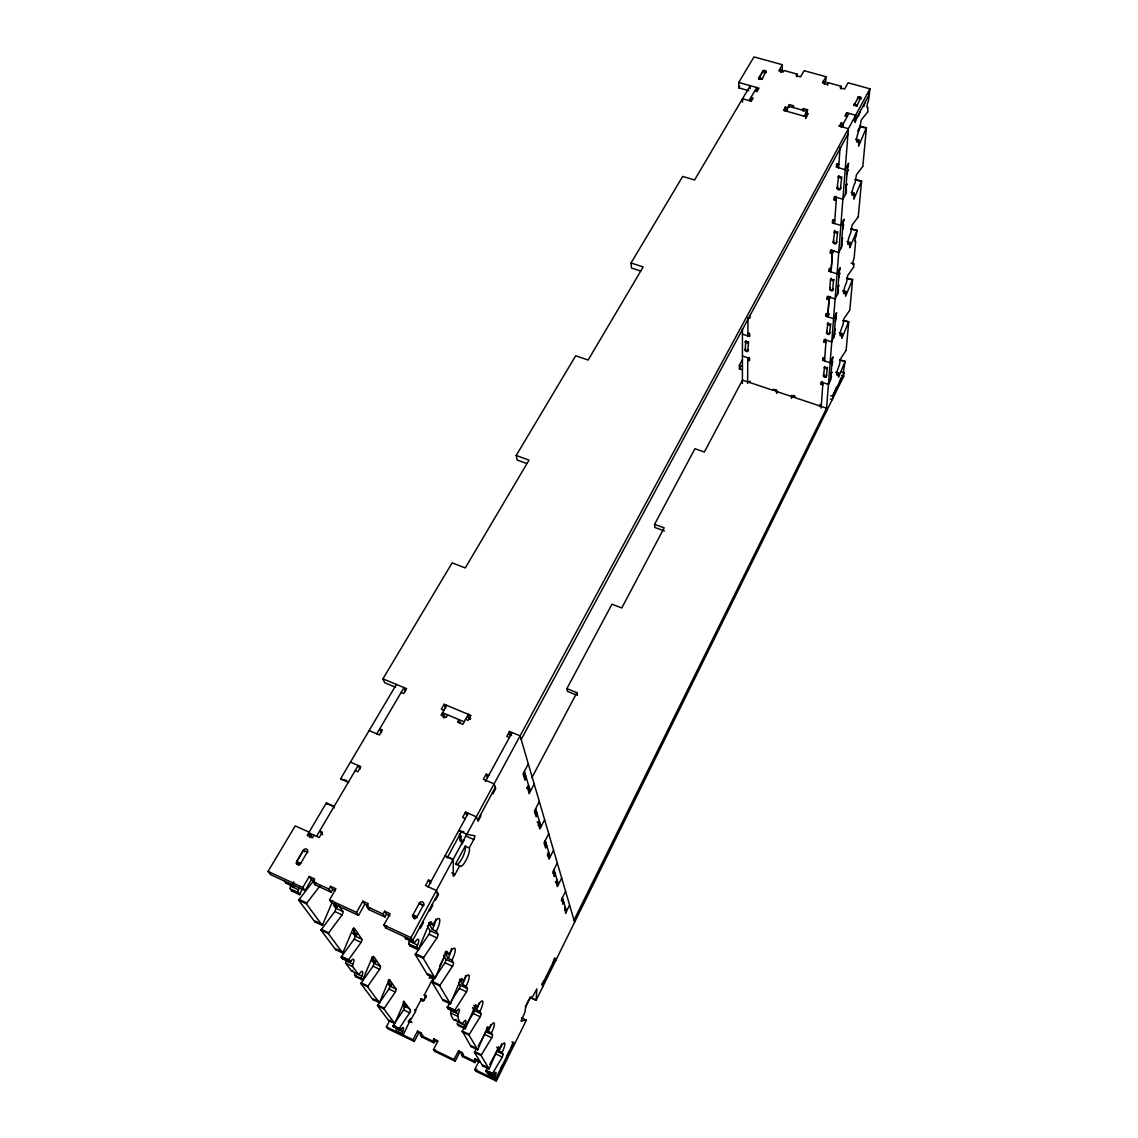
<?xml version="1.0" encoding="UTF-8"?>
<svg xmlns="http://www.w3.org/2000/svg" width="1138" height="1138" viewBox="0 0 1138 1138"><rect width="100%" height="100%" fill="white"/><g stroke="black" fill="none" stroke-linecap="round" stroke-linejoin="round"><path stroke-width="1.5" d="M742.417 383.492L742.445 328.925M742.545 102.15L742.545 98.722L751.322 101.211L753.157 98.067L750.98 97.441L750.952 101.453M745.874 340.689L745.12 350.106L747.794 350.988L748.534 349.651M747.623 383.52L747.766 357.759M748.576 341.571L747.794 350.988A1.451 0.839 28.1 0 1 746.471 351.457A1.451 0.839 28.1 0 1 745.134 350.106L745.859 348.769M750.226 88.551L750.241 85.691L694.564 180.003L682.686 176.433L631.035 263.006L631.49 268.042L640.58 270.958M749.857 315.582L749.842 318.142L747.993 317.545L747.879 335.938L749.416 333.078M756.713 91.808L756.756 87.526L749.089 100.585M758.861 79.262L762.616 71.139L765.86 72.035M762.119 79.489L765.86 70.926A2.034 1.423 -2 0 0 763.84 70.371L758.89 77.569A1.764 1.238 -2 0 0 759.828 79.176A1.764 1.238 -2 0 0 762.133 78.479L758.833 77.555M762.759 72.306L762.844 70.869M766.002 72.875L766.03 71.85M780.881 72.405L782.204 70.115L782.361 64.71L754.01 56.9L738.747 82.462L738.761 87.839L748.818 90.67M785.22 111.168L785.334 107.157L787.553 107.783L787.468 110.457M776.785 393.478L776.884 390.448L773.356 389.281L773.328 390.405L742.46 380.092L704.365 452.014L694.934 448.713L654.578 524.334L654.848 527.449L664.45 530.977M789.274 107.285L789.359 104.611L793.783 105.862L792.873 107.441M853.713 266.918L853.628 263.632A4.268 0.811 -71.9 0 1 852.86 262.978A4.268 0.811 -71.9 0 1 854.097 258.383L855.662 241.228A4.353 0.839 -72.1 0 1 854.88 240.488A4.353 0.839 -72.1 0 1 856.16 235.779L857.07 230.345L850.854 228.994L857.07 230.345M796.97 76.815L797.084 74.112L784.025 70.499L783.129 72.05L778.79 70.841L782.361 64.71M803.257 111.24L803.371 108.565L807.809 109.817L804.225 116.204M791.465 398.385L791.607 395.37L795.149 396.55L795.092 397.688L826.586 408.215L573.993 920.116M805.775 118.352L806.017 113.003L808.25 113.644L806.458 116.844L783.527 110.343L785.334 107.157M806.785 114.255L806.913 111.41L788.449 106.204M824.381 84.44L825.676 82.121L826.003 76.715L804.097 70.684L800.555 76.858L796.187 75.663L797.084 74.112M827.625 85.293L827.795 82.59L841.053 86.26L840.868 88.949M822.76 384.929L820.939 384.317L821.11 381.97L828.45 384.388L831.537 376.209L830.811 377.66M832.148 360.803L833.087 356.891L830.143 362.766L822.646 360.319L822.831 357.873L824.694 358.47M825.847 342.666L823.955 342.054L824.14 339.522L831.764 341.983L834.965 333.491L834.211 334.97M835.662 316.791L836.629 312.651L833.585 318.654L825.79 316.179L825.989 313.519L827.923 314.145L828.99 299.792L830.541 296.776M828.99 299.792L827.027 299.18L827.212 296.449L835.121 298.938L838.208 292.879L838.436 290.133L837.668 291.641M839.218 272.067L840.228 267.686L837.084 273.817L829.005 271.313L829.204 268.454L831.224 269.08L832.333 253.603L833.941 250.516M832.333 253.603L830.299 252.977L830.498 250.033L838.734 252.551L841.949 246.363L842.177 243.404L841.38 244.94M843.059 223.802L844.126 219.165L840.854 225.424L832.433 222.892L832.66 219.79L834.751 220.431M836.202 200.501L834.083 199.875L834.31 196.675L842.888 199.221L846.231 192.905L846.487 189.676L845.648 191.255M847.483 168.239L848.607 163.289L845.193 169.676L836.416 167.115L836.643 163.758L838.834 164.384M840.811 126.93L841.11 122.932L843.358 123.558L843.158 126.233M821.11 408.101L822.959 382.581M824.538 360.945L826.06 340.148M830.143 332.41L829.431 333.804A1.536 0.925 26.1 0 1 827.923 334.316A1.536 0.925 26.1 0 1 826.558 332.879L828.051 322.552M829.204 297.075L827.767 316.805L829.289 313.803M829.758 289.265L830.441 279.962L833.443 280.901L832.731 290.204A1.593 0.996 26.5 0 1 831.167 290.773A1.593 0.996 26.5 0 1 829.758 289.265L830.484 287.843M831.039 271.939L832.589 250.673M834.567 223.532L836.473 197.315M838.621 167.77L840.114 147.286M854.012 263.959L851.096 263.063M824.694 366.464L823.428 375.853A1.479 0.854 25.7 0 0 824.737 377.204A1.479 0.854 25.7 0 0 826.188 376.763L827.482 367.375M838.706 175.707L837.113 188.14A1.721 1.166 27.8 0 0 838.635 189.847A1.721 1.166 27.8 0 0 840.342 189.093L841.807 176.959M846.345 116.759L846.658 112.747L855.662 115.279L855.079 122.406L856.942 117.427M826.316 411.6L848.393 128.722L838.905 125.891M832.319 358.342L830.598 380.021L828.421 384.388M833.983 337.517L835.847 314.131M837.426 294.386L839.431 269.208M841.11 247.899L843.272 220.715M845.363 194.47L847.725 164.882M853.856 105.421L858.706 96.659A2.077 1.465 0.6 0 1 860.797 97.256L857.341 105.009L853.969 104.07A1.807 1.28 0.5 0 0 854.994 105.734A1.807 1.28 0.5 0 0 857.327 105.009L857.213 106.36M857.568 98.281L857.654 97.271M833.884 393.449L833.983 392.311L832.191 399.694L830.413 399.097M835.164 390.846L836.672 386.877L836.572 388.015M858.521 114.511L858.379 116.289L860.243 111.325M860.925 99.219L861.011 98.195M835.818 372.496A6.501 1.181 -71.1 0 0 836.032 372.083L838.734 372.965L838.436 376.991M839.332 332.765L842.12 333.662L841.807 338.014M842.646 291.029A7.041 1.351 -71.8 0 0 842.86 290.603L845.762 291.513L845.591 296.236L852.59 279.521L846.601 278.213L852.376 280.005M846.985 241.555L850.001 242.465L849.645 247.586M851.11 192.35L854.254 193.275L853.884 198.851M855.563 139.135L858.849 140.074L858.578 146.176L866.416 127.741L859.787 126.176M839.474 382.126L840.968 378.157L840.868 379.31M863.813 104.71L863.657 106.503L865.52 101.552M529.952 997.471L536.112 1000.33L843.77 376.194C843.23 369.822 843.912 368.769 845.136 361.287L839.56 359.992L845.136 361.287M846.146 350.276L848.735 321.826L842.959 320.518L848.735 321.826M849.816 310.048L852.59 279.521M855.235 179.391L861.566 181.042L858.265 216.732M866.416 127.741L862.832 166.39M841.053 86.26L840.185 87.825L844.624 89.049L848.08 82.79L869.958 88.821L868.479 100.557A4.922 1.01 -73.3 0 0 866.985 106.133A4.922 1.01 -73.3 0 0 867.81 107.385L867.81 111.837M487.918 1067.458L485.784 1071.057L492.91 1075.339L493.892 1074.3A5.05 1.053 -65.4 0 1 495.983 1072.352A5.05 1.053 -65.4 0 1 495.115 1076.363L494.646 1078.255L496.31 1081.1L526.368 1020.117L521.602 1017.856M449.396 1003.83L447.604 1006.632A2.888 0.725 -65 0 0 447.206 1007.329L448.13 1008.865L455.47 1012.379L456.665 1011.298A5.761 1.394 -65.1 0 1 459.197 1009.278A5.761 1.394 -65.1 0 1 458.273 1014.015C456.352 1016.846 461.203 1026.889 463.308 1022.536A5.633 1.337 -65.1 0 1 465.755 1020.53A5.633 1.337 -65.1 0 1 464.83 1025.125C463.707 1025.85 464.802 1030.103 465.57 1028.112L475.741 1004.698L477.377 1006.917A9.175 2.134 -65.4 0 1 482.725 1001.198A9.175 2.134 -65.4 0 1 479.895 1011.54L481.118 1013.873L480.435 1016.348L468.927 1034.983L477.69 1049.805L487.733 1026.647L489.198 1028.681A8.791 1.949 -65.5 0 1 494.219 1023.062A8.791 1.949 -65.5 0 1 491.488 1032.906L492.612 1035.054L491.915 1037.472L481.047 1055.452L489.084 1068.952L498.714 1046.704L500.009 1048.582A8.435 1.778 -65.6 0 1 504.746 1043.077A8.435 1.778 -65.6 0 1 502.1 1052.465L503.138 1054.428L502.455 1056.747L492.185 1074.087M458.088 1021.028A5.633 1.351 -65 0 1 457.789 1021.768L457.277 1023.859L458.201 1025.509L465.229 1028.837M451.373 1009.833A5.761 1.423 -65 0 1 451.075 1010.601C449.154 1013.417 454.019 1023.275 456.125 1019.321M845.008 361.585L838.649 376.991M393.065 1025.608L399.168 1028.638L409.68 1012.82C413.165 1008.908 403.393 1004.171 403.577 1009.904L392.724 1026.206L399.865 1030.487L400.974 1029.534A4.965 1.309 -64.3 0 1 403.321 1027.756A4.965 1.309 -64.3 0 1 402.61 1031.768L402.198 1033.589L403.165 1035.011L410.32 1020.061M848.521 322.296L842.02 338.014M856.886 230.73L849.816 247.615M861.566 181.042L854.012 198.894M857.739 131.126L859.034 127.982M443.536 955.109L445.84 959.277A3.001 0.782 -65.1 0 1 444.944 962.72L432.454 981.553A3.03 0.797 -64.9 0 0 432.042 982.279L443.023 1000.416L450.392 1003.901A2.945 0.74 -65 0 0 450.762 1003.133L460.236 980.33A2.916 0.725 -65.2 0 1 461.985 978.566L463.322 981.041A9.63 2.376 -65.3 0 1 469.055 975.209A9.63 2.376 -65.3 0 1 466.111 986.177L467.476 988.766L466.722 991.454L454.844 1010.103L447.604 1006.632M427.39 925.934L429.965 930.571A3.144 0.882 -65 0 1 429.012 934.227L415.669 953.758A3.186 0.896 -64.7 0 0 415.228 954.512L427.404 974.64L435.143 978.267A3.087 0.811 -64.9 0 0 435.527 977.457L445.527 953.516A3.058 0.811 -65.1 0 1 447.405 951.724L448.898 954.455A10.1 2.632 -65.2 0 1 455.029 948.537A10.1 2.632 -65.2 0 1 451.971 960.131L453.422 962.791A3.001 0.782 -65.2 0 1 452.497 966.233L440.079 985.138A3.044 0.782 -64.9 0 0 439.666 985.864L450.392 1003.901M410.007 939.519A6.529 1.878 -64.7 0 1 409.367 941.282A3.243 0.925 -64.7 0 0 408.883 944.042L410.078 946.005L418.215 949.789A3.258 0.91 -64.8 0 0 418.628 948.95L429.211 923.743A3.215 0.91 -65.1 0 1 431.231 921.936L432.881 924.981A10.612 2.945 -65.1 0 1 439.496 918.978A10.612 2.945 -65.1 0 1 436.309 931.282L437.917 934.241A3.158 0.868 -65.1 0 1 436.964 937.883L423.692 957.485A3.201 0.882 -64.8 0 0 423.236 958.239L435.143 978.267M383.89 1008.865A2.589 0.725 -64.1 0 1 384.26 1008.254L395.313 992.009A2.575 0.711 -64.3 0 0 396.038 989.093L389.95 980.202A8.606 2.461 -64.2 0 1 388.2 983.929L389.694 986.077A2.561 0.725 -64.2 0 1 388.954 988.979L377.859 1005.181A2.589 0.74 -64 0 0 377.489 1005.807L383.89 1008.865L394.715 1023.546L404.26 1001.966L410.391 1010.046M373.591 957.769A8.976 2.689 -64.1 0 1 372.154 960.785L373.776 963.132A2.674 0.797 -64.1 0 1 373.022 966.19L361.272 982.905A2.703 0.797 -63.9 0 0 360.874 983.545L372.894 999.648L379.367 1002.734A2.632 0.74 -64 0 0 379.694 1002.052L388.243 981.767A2.617 0.74 -64.3 0 1 389.95 980.202M362.595 980.017L361.457 978.467A2.745 0.825 -63.9 0 1 361.813 976.176L355.042 972.962A2.745 0.825 -63.8 0 0 354.686 975.252L355.853 976.802L362.595 980.017A2.745 0.825 -63.9 0 0 362.951 979.306L371.913 958.125A2.731 0.811 -64.1 0 1 373.733 956.517L380.405 966.262A2.674 0.782 -64.2 0 1 379.637 969.306L367.93 986.077A2.703 0.797 -63.9 0 0 367.546 986.717L379.367 1002.734M334.885 902.818A9.872 3.314 -63.8 0 1 333.647 905.251L335.639 908.11A2.93 0.967 -63.8 0 1 334.828 911.524L321.442 929.405A2.973 0.982 -63.5 0 0 320.987 930.102L335.61 949.675L342.68 953.018A2.888 0.91 -63.7 0 0 343.05 952.278L352.524 930.03A2.859 0.91 -64 0 1 354.487 928.423L361.856 939.191A2.802 0.868 -64 0 1 361.073 942.42L348.569 959.775A2.845 0.882 -63.8 0 0 348.157 960.444L349.38 962.108A2.831 0.882 -63.8 0 0 350.831 961.212A5.647 1.735 -63.8 0 1 353.719 959.434A5.647 1.735 -63.8 0 1 352.993 964.156A2.817 0.854 -63.8 0 0 352.624 966.503L358.356 974.27A2.774 0.839 -63.9 0 0 359.75 973.374A5.534 1.664 -63.9 0 1 362.538 971.582A5.534 1.664 -63.9 0 1 361.813 976.176M313.491 880.983L299.138 899.461A3.115 1.095 -63.4 0 0 298.668 900.186L314.842 921.865L322.253 925.336A3.03 1.01 -63.6 0 0 322.651 924.554L332.652 901.239M291.115 884.895A6.387 2.304 -63.3 0 1 290.617 886.175A3.172 1.138 -63.3 0 0 290.275 888.934L291.854 891.054L299.621 894.667A3.172 1.124 -63.4 0 0 300.034 893.842L302.68 887.711M395.014 1022.934L388.556 1020.43L377.489 1005.807M489.71 1064.485L496.78 1051.284L503.096 1054.286M476.495 1048.795L474.418 1052.266L482.64 1065.851L482.953 1065.182L489.397 1068.283M542.143 984.669L555.031 958.537M469.283 1034.357L462.298 1031.142L473.664 1012.863L474.219 1010.544L472.512 1007.443M478.23 1045.978L486.011 1031.881L492.569 1034.897M569.583 905.094L565.486 913.387L566.07 909.831M819.431 405.825L820.142 404.388M525.23 1007.002L529.156 999.064M462.298 1031.142L470.976 1046.59L471.303 1045.879L478.017 1049.094M565.245 907.1L564.661 910.67L565.7 908.593M831.153 373.292L831.878 371.841L830.968 375.682M496.31 1081.1L475.812 1071.199L474.788 1069.564L479.212 1060.73L475.058 1058.738L473.949 1060.943L474.973 1062.608L476.082 1060.417L475.058 1058.738M824.111 374.487L823.428 375.853L826.216 376.763M565.572 891.353L561.361 899.817L561.816 901.353L562.883 899.248M475.812 1071.199L476.85 1069.137M820.939 384.317L822.39 381.429M563.267 900.528L562.67 904.155L563.723 902.05M831.992 362.837L832.717 361.372L831.793 365.27M826.188 376.763L826.871 375.384M429.965 975.422L429.239 978.182L434.318 977.613M557.051 879.887L555.956 882.064L556.454 883.7L557.549 881.537M834.581 330.262L835.335 328.782L834.382 332.837M561.674 878.052L557.364 886.673L556.866 885.051L557.961 882.889L555.344 881.737M822.646 360.319L824.125 357.389M557.279 863.017L552.84 871.793L553.353 873.486L554.462 871.295M830.797 323.761L829.431 333.804L826.586 332.893M826.558 332.879L827.269 331.485M474.973 1062.608L462.583 1056.647L461.516 1054.954L462.625 1052.764L458.5 1050.787L454.034 1059.549L455.143 1061.228L459.581 1052.479L458.5 1050.787M554.889 872.69L553.779 874.88L554.291 876.559L555.401 874.368L553.182 873.401M835.477 318.981L836.245 317.488L835.278 321.613M823.955 342.054L825.448 339.096M462.583 1056.647L463.436 1054.329M793.641 395.469L792.845 397.062L793.727 397.361M794.139 395.498L793.328 397.091L775.092 391.003L775.817 389.58M549.156 853.642L548.004 855.876L547.463 854.097L548.616 851.85M837.838 289.337L838.834 285.055L838.066 286.577M549.597 855.122L548.459 857.369L549 859.133L553.552 850.214M825.79 316.179L827.326 313.178M468.913 1035.025L461.971 1031.725M827.027 299.18L828.578 296.165M838.806 277.245L839.816 272.907L839.033 274.429M833.457 288.768L832.731 290.204L829.773 289.28M455.143 1061.228L434.616 1051.313L435.47 1049.691M548.744 833.756L544.049 842.86L544.618 844.709L545.785 842.433M776.159 392.098L777.866 392.055M834.168 279.464L833.429 280.901A1.607 1.01 26.6 0 0 832.006 279.379A1.607 1.01 26.6 0 0 830.427 279.962L831.323 278.241M546.24 843.969L545.074 846.245L545.628 848.066L546.795 845.804L544.49 844.809M433.848 1038.937L435.029 1040.673L433.905 1042.835L432.725 1041.114L433.848 1038.937L437.945 1040.9L433.45 1049.62L434.616 1051.313M539.369 821.124L538.16 823.457L538.743 825.42L539.953 823.087L537.093 821.849M841.807 239.478L842.618 237.927L841.579 242.465M540.45 824.709L539.241 827.042L539.839 828.976L544.618 819.716M829.005 271.313L830.598 268.255M455.428 1012.351L454.816 1010.146M433.905 1042.835L421.714 1036.96L420.491 1035.224L421.615 1033.062L417.546 1031.099L413.023 1039.762L414.275 1041.483L418.784 1032.863L417.546 1031.099M536.766 812.475L535.529 814.822L536.14 816.842L537.364 814.481L534.96 813.442M842.86 226.362L843.671 224.798L842.618 229.407M830.299 252.977L831.906 249.891M421.714 1036.96L422.767 1034.94M837.027 241.725L836.259 243.176A1.65 1.081 27 0 1 834.638 243.831A1.65 1.081 27 0 1 833.172 242.238L834.823 230.431M388.513 1020.516L394.73 1023.503M539.327 801.65L534.405 811.11L535.016 813.144L536.254 810.782M837.781 231.668L836.259 243.176L833.201 242.252L833.926 240.787M749.416 382.425L750.155 381.017M409.083 1020.857L410.164 1018.823M534.177 784.039L529.113 793.684L528.459 791.536L529.739 789.118L526.738 787.837M415.029 1011.141L421.572 998.737L423.18 1001.212L426.252 995.394M408.144 1021.398A2.105 1.935 -50 0 0 409.509 1021.711L415.47 1011.767A1.821 1.664 -49.2 0 0 414.801 1009.449M426.181 997.372L424.232 995.138L434.033 976.56M439.752 965.707L444.659 956.418M832.433 222.892L834.083 219.762M531.802 777.809L576.895 692.686L566.88 688.646L611.96 604.193L621.775 607.962L664.194 527.847L654.578 524.334M528.53 785.12L527.25 787.553L527.904 789.729L529.184 787.311M846.131 185.309L846.971 183.73L845.861 188.552M742.417 369.836L739.401 368.84L740.169 367.403M525.073 773.641L523.764 776.102L523.082 773.84L528.302 763.982M837.895 186.66L837.113 188.14L840.37 189.107M525.642 775.519L524.334 777.965L525.016 780.199L526.311 777.752L523.779 776.685M847.269 171.027L848.109 169.434L846.999 174.342M749.288 357.318L747.78 360.149L749.558 360.732L749.572 358.356L742.431 356.009M834.083 199.875L835.961 196.333M840.342 189.093L841.124 187.614M414.275 1041.483L387.717 1028.667L386.365 1026.889L389.993 1020.089M739.401 368.84L739.387 365.398L742.46 359.636M836.416 167.115L838.336 163.531M459.667 865.748L455.641 863.955L465.257 846.131L469.269 847.91A10.427 2.945 -65.9 0 1 465.997 860.342A10.427 2.945 -65.9 0 1 459.667 865.748L455.072 874.297A3.158 0.896 -65.7 0 1 453.137 875.976L453.351 859.816L445.186 856.174M469.269 847.91L473.778 839.503A3.115 0.882 -66.1 0 0 474.759 835.761L467.078 834.439L458.756 830.655M418.215 949.789L417.049 947.84A3.258 0.91 -64.8 0 1 417.546 945.066A6.543 1.849 -64.8 0 0 418.528 939.519A6.543 1.849 -64.8 0 0 415.441 941.51A3.286 0.925 -64.8 0 1 413.891 942.52L410.974 937.612L465.783 835.989A3.101 0.896 -66 0 0 466.722 833.528M466.879 834.225L869.958 88.821M463.991 840.328L461.729 844.51L461.53 839.289L460.392 841.38L459.652 839.673L461.658 836.003M477.633 820.185L495.315 787.411M521.161 739.529L847.952 134.056M414.275 918.892A1.863 1.707 -39.4 0 1 414.474 918.138L415.526 916.232M447.22 857.853L461.615 831.323M416.921 917.057L423.492 904.966A2.432 2.219 -37.8 0 0 422.568 901.922A2.432 2.219 -37.8 0 0 419.367 903.088L412.795 915.165A1.863 1.707 -39.2 0 0 412.653 916.531L412.81 916.915A2.831 2.589 -39.1 0 0 415.384 918.082L415.825 917.996A1.878 1.707 -39.2 0 0 416.935 917.057L417.233 917.626M431.245 881.253L428.5 880.015L425.484 885.563L436.451 890.513L438.528 894.624L435.527 900.172L435.015 899.148M480.492 814.893L480.919 816.017L478.074 821.295L476.31 816.8L465.513 812.105L462.625 817.425L465.314 818.592M488.871 775.291L486.196 774.153L483.38 779.331L494.091 783.911L495.727 788.577L492.925 793.769L492.512 792.617M574.619 922.221L520.094 735.831L509.483 731.435L506.737 736.471L509.383 737.566M839.346 126.162L841.11 122.932M846.658 112.747L844.908 115.948L847.156 116.588M428.044 886.929L468.202 813.286M485.357 781.564L512.128 732.531M841.608 126.802L848.92 113.387M436.636 892.974L438.016 893.6L412.696 940.5L385.697 927.982L386.863 925.863M384.914 917.015L386.465 914.198L384.63 911.211L383.065 914.027L384.914 917.015L368.641 909.504L366.706 906.488L368.285 903.686L362.851 901.182L356.55 912.406L358.527 915.393L364.8 904.212L362.851 901.182M385.697 927.982L383.847 925.052L390.092 913.729L384.63 911.211M368.641 909.504L369.708 907.583M806.117 117.755L806.558 116.958M827.795 82.59L826.913 84.155L822.504 82.932L826.003 76.715M802.475 110.158L803.371 108.565M443.223 717.751L444.631 715.29M447.675 714.92L446.267 717.409L441.075 715.233L446.722 705.347M465.542 719.301L468.159 720.382L470.947 715.418L444.133 704.28L441.316 709.202L443.905 710.283M358.527 915.393L331.642 902.932L332.837 900.855M785.732 110.969L789.359 104.611M330.546 886.317L332.637 889.404L331.058 892.164L328.967 889.077L330.546 886.317L335.909 888.778L329.536 899.902L331.642 902.932M331.058 892.164L315.126 884.809L312.95 881.694L314.557 878.949L309.237 876.502L302.822 887.526L305.041 890.599L311.428 879.631L309.237 876.502M315.126 884.809L316.122 883.088M293.903 881.836L292.253 884.667L293.846 886.829A3.215 1.152 -63.4 0 0 295.61 885.976M310.062 837.525L311.271 835.463L309.109 832.163L295.211 825.889L268.042 871.424L270.431 874.553L305.041 890.599M296.364 863.486L298.981 864.695L296.733 861.509L303.391 850.228A2.404 2.105 -36.4 0 1 306.591 849.119A2.404 2.105 -36.4 0 1 307.374 852.035L307.772 852.647M296.577 861.864L303.419 850.242L307.331 852.021L300.532 863.671A1.849 1.622 -37.3 0 1 299.422 864.567L298.995 864.681A2.788 2.447 -37.3 0 1 296.549 863.529L296.378 863.173A1.849 1.622 -37.3 0 1 296.577 861.864L298.81 865.036L299.891 863.201M313.974 835.164L312.395 837.838L307.16 835.477L326.322 802.959L334.131 806.429M316.549 836.33L358.2 765.49L360.063 769.046M376.792 733.854L403.99 687.594L405.356 690.851M481.374 1054.841L474.759 1051.626M396.38 684.436L340.575 778.847L348.598 782.475M410.562 1021.056L411.415 1022.052M395.626 687.281L384.644 682.715L382.937 678.845L452.142 562.855L465.271 567.947L528.999 460.122L516.211 455.47L575.672 355.796L588.147 360.035L643.198 266.904L631.035 263.006M738.761 87.839L739.728 86.218M451.203 1001.027L459.325 988.453A2.859 0.711 -65.2 0 0 460.193 985.195L458.6 982.322M845.947 350.632L840.413 359.011L839.417 365.127A6.501 1.181 -71.1 0 0 836.715 373.805A6.501 1.181 -71.1 0 0 838.734 372.965M849.602 310.404L843.898 318.782L842.86 325.255A6.757 1.252 -71.4 0 0 840.043 334.316A6.757 1.252 -71.4 0 0 842.12 333.662M853.543 267.231L847.696 275.496L846.544 282.48A7.041 1.337 -71.7 0 0 843.642 291.94A7.041 1.337 -71.7 0 0 845.762 291.513M349.38 962.108L342.424 958.808L341.172 957.143A2.831 0.896 -63.7 0 1 341.585 956.475L354.146 939.163A2.802 0.882 -64 0 0 354.928 935.934L353.121 933.345A9.417 2.987 -64 0 0 354.658 930.187M342.68 953.018L328.299 933.53A2.973 0.967 -63.6 0 1 328.74 932.833L342.083 914.895A2.945 0.967 -63.9 0 0 342.894 911.481L338.37 904.881M858.109 217.002L852.021 225.267L850.84 232.678A7.369 1.437 -72.1 0 0 847.81 242.636A7.369 1.437 -72.1 0 0 850.001 242.465M322.253 925.336L306.335 903.757A3.13 1.081 -63.5 0 1 306.805 903.031L320.062 885.805M862.689 166.603L856.402 174.783L855.164 182.706A7.724 1.551 -72.6 0 0 851.992 193.147A7.724 1.551 -72.6 0 0 854.254 193.275M867.654 112.065L861.182 120.016L859.83 128.608A8.108 1.664 -73 0 0 856.53 139.604A8.108 1.664 -73 0 0 858.849 140.074M526.24 1020.032L520.991 1021.213L525.187 1011.611A8.137 1.707 -66 0 1 527.833 1002.35A8.137 1.707 -66 0 1 532.285 997.272L536.88 988.922L536.083 1000.074L529.924 997.201M458.955 830.868L460.435 831.138M461.416 831.309L463.863 831.736M340.831 779.075L344.401 779.886M345.582 780.156L346.763 780.426M495.115 1076.363C484.575 1074.372 483.821 1068.07 493.892 1074.3M780.44 69.617L782.204 70.115M822.945 81.367L825.676 82.121M868.095 93.828L869.46 94.212L855.207 120.628L853.528 120.159M857.568 97.47L860.925 98.394M738.747 82.462L758.989 88.138L757.154 91.268L754.978 90.656M859.674 126.418L866.174 128.253M855.093 179.719L861.338 181.539M747.908 333.477L749.729 334.074L749.714 336.549L742.445 334.174M841.437 371.884L844.097 372.752L832.461 396.294L830.683 395.697M745.134 342.012L747.837 342.908M841.594 375.483L843.77 376.194M739.387 365.398L742.417 366.408M526.752 463.507L517.193 460.036L516.211 455.47M576.027 694.849L567.478 691.392L566.88 688.646M382.937 678.845L406.579 688.661L403.72 693.54L401.173 692.473M467.533 717.21L470.677 718.519M508.43 734.223L511.631 735.561M464.148 721.791L442.497 712.758L444.403 717.765M459.496 837.525L460.833 837.682L459.254 833.969M369.11 730.568L379.409 734.963L382.34 729.956L379.779 728.875L381.529 732.559M538.174 825.42L541.019 826.657L535.628 808.734M350.461 762.133L360.817 766.628L357.816 771.763L355.227 770.625M547.406 855.705L550.138 856.9L545.23 840.584M465.783 835.989L473.778 839.503M445.1 855.762L453.28 859.389M326.407 803.158A3.115 1.152 -64.5 0 1 326.464 803.4L334.259 806.87L334.33 807.895M451.857 872.86L455.072 874.297M322.651 834.68L319.735 831.01L322.353 832.191L319.209 837.54L308.697 832.788L311.57 837.17M430.776 883.444L428.5 880.015M308.668 834.282L311.271 835.463M296.733 861.509L300.688 863.315M417.12 916.716L412.98 914.81L415.228 918.779M429.296 922.306A10.598 2.973 -65.1 0 0 428.841 923.117L432.881 924.981M428.841 923.117L432.312 929.447L436.309 931.282M429.965 930.571L437.917 934.241M311.428 879.631L314.728 881.153M332.637 889.404L335.312 890.627M364.8 904.212L368.171 905.777M386.465 914.198L389.865 915.763M429.012 934.227L436.964 937.883M312.95 881.694L328.967 889.077M366.706 906.488L383.065 914.027M448.898 954.455L445.043 952.677L448.173 958.367L451.971 960.131M268.042 871.424L302.822 887.526M329.536 899.902L356.55 912.406M383.847 925.052L410.974 937.612M333.647 905.251L337.289 906.943A9.872 3.286 -63.9 0 0 338.128 905.364M284.358 881.011L285.979 883.188L293.846 886.829M404.431 936.674L405.654 938.694L413.891 942.52M290.617 886.175L298.426 889.802A3.186 1.124 -63.4 0 0 298.071 892.548L299.621 894.667M409.367 941.282L417.546 945.066M335.639 908.11L342.894 911.481M445.84 959.277L453.422 962.791M290.275 888.934L298.071 892.548M408.883 944.042L417.049 947.84M300.034 893.842L292.267 890.229A3.172 1.138 -63.3 0 1 291.854 891.054M418.628 948.95L410.491 945.166A3.243 0.925 -64.7 0 1 410.078 946.005M334.828 911.524L342.083 914.895M444.944 962.72L452.497 966.233M299.138 899.461L306.805 903.031M415.669 953.758L423.692 957.485M298.668 900.186L306.335 903.757M415.228 954.512L423.236 958.239M463.322 981.041L459.652 979.32L462.483 984.47L466.111 986.177M353.121 933.345L356.607 934.967A9.431 2.973 -64 0 0 357.389 933.459M354.928 935.934L361.856 939.191M460.193 985.195L467.419 988.581M354.146 939.163L361.073 942.42M459.325 988.453L466.537 991.838M322.651 924.554L315.24 921.083A3.016 1.024 -63.5 0 1 314.842 921.865M435.527 977.457L427.803 973.829A3.087 0.825 -64.8 0 1 427.404 974.64M321.442 929.405L328.74 932.833M432.454 981.553L440.079 985.138M320.987 930.102L328.299 933.53M432.042 982.279L439.666 985.864M477.377 1006.917L473.892 1005.267L476.438 1009.918L479.895 1011.54M372.154 960.785L375.469 962.35A8.99 2.674 -64.1 0 0 376.223 960.899M373.776 963.132L380.405 966.262M474.219 1010.544L481.061 1013.716M373.022 966.19L379.637 969.306M473.351 1013.545L480.222 1016.789M343.05 952.278L335.98 948.936A2.888 0.925 -63.6 0 1 335.61 949.675M450.762 1003.133L443.379 999.648A2.945 0.74 -64.9 0 1 443.023 1000.416M424.232 995.138L426.238 996.091L424.019 1000.33L420.491 998.652M341.585 956.475L348.569 959.775M350.831 961.212L343.875 957.926A2.831 0.882 -63.7 0 1 342.424 958.808M456.665 1011.298L449.425 1007.87A2.888 0.711 -65 0 1 448.13 1008.865M341.172 957.143L348.157 960.444M447.206 1007.329L454.475 1010.772M346.507 959.747A5.647 1.764 -63.7 0 1 346.066 960.87L352.993 964.156M451.075 1010.601L458.273 1014.015M486.964 1027.628L489.198 1028.681M346.066 960.87A2.802 0.868 -63.8 0 0 345.71 963.232L352.624 966.503M450.605 1012.948L457.803 1016.362M511.929 1041.995L513.494 1042.735L495.357 1079.493L474.788 1069.564M388.2 983.929L391.387 985.451A8.62 2.447 -64.3 0 0 392.098 984.043M486.623 1028.51L488.174 1031.341L491.488 1032.906M421.7 1000.515L422.454 1000.871M512.811 1043.731L514.362 1044.471L513.195 1042.166L511.332 1047.102M389.694 986.077L396.038 989.093M345.71 963.232L351.542 971.027L358.356 974.27M454.972 1020.16L462.071 1023.531M388.954 988.979L395.313 992.009M457.789 1021.768L464.83 1025.125M485.158 1034.684L491.744 1037.813M354.686 975.252L362.951 979.306M457.334 1024.058L465.57 1028.112M361.272 982.905L367.93 986.077M360.874 983.545L367.546 986.717M404.218 1002.365A8.265 2.248 -64.4 0 1 402.909 1005.153L405.981 1006.618A8.279 2.233 -64.4 0 0 406.65 1005.267M496.794 1047.06L498.928 1050.943L502.1 1052.465M403.577 1009.904L409.68 1012.82M495.983 1054.044L502.299 1057.074M379.694 1002.052L373.221 998.965A2.632 0.754 -64 0 1 372.894 999.648M470.976 1046.59L477.69 1049.805M377.859 1005.181L384.26 1008.254M408.969 1020.999L411.999 1022.45M474.418 1052.266L481.047 1055.452M418.784 1032.863L421.572 1034.2M435.029 1040.673L437.575 1041.896M459.581 1052.479L462.668 1053.959M476.082 1060.417L479.695 1062.152M420.491 1035.224L432.725 1041.114M461.516 1054.954L473.949 1060.943M482.64 1065.851L489.084 1068.952M486.125 1070.445L492.498 1073.504M396.38 1027.33L400.974 1029.534M392.724 1026.206L402.61 1031.768M397.105 1032.081L396.124 1030.729L402.255 1033.773M489.056 1072.65A5.05 1.067 -65.3 0 1 488.799 1073.319L488.373 1075.325L494.674 1078.355M386.365 1026.889L413.023 1039.762M433.45 1049.62L454.034 1059.549M393.663 1027.472L394.858 1026.59A4.95 1.323 -64.2 0 1 395.398 1025.836M402.909 1005.153L404.289 1007.13M335.61 904.497L337.289 906.943M356.607 934.967L352.794 929.433A9.431 2.973 -64 0 1 353.662 928.011M375.469 962.35L372.026 957.343A8.99 2.674 -64.1 0 1 372.425 956.66M391.387 985.451L388.229 980.871A8.62 2.447 -64.3 0 1 388.997 979.534M405.981 1006.618L403.08 1002.422A8.279 2.233 -64.4 0 1 403.805 1001.127M303.419 850.242L304.529 851.864M485.784 1071.057L486.495 1072.224M488.373 1075.325L489.056 1076.463M412.795 915.165L414.488 918.138M419.851 927.228L420.406 928.21L423.45 922.562L422.909 921.581M500.464 1069.123L502.655 1064.699M419.979 904.226L419.367 903.088L423.791 905.535M429.225 909.859L429.766 910.855L432.781 905.265L432.255 904.269M507.178 1055.509L509.355 1051.128M465.513 812.105L466.893 815.505M542.897 986.589L541.887 984.029L544.22 980.458M444.133 704.28L445.57 708.064M460.293 723.355L458.927 719.614L457.533 722.104L462.739 724.294L468.33 714.337L470.094 719.33M486.196 774.153L487.462 777.695M552.983 962.691L554.803 957.869L555.728 960.543M509.483 731.435L510.606 735.134M524.376 771.365L530.365 791.266M553.936 869.588L558.431 884.51M562.4 897.697L566.496 911.31M396.124 1030.729L396.522 1028.837A4.95 1.323 -64.2 0 0 396.778 1028.183M576.895 692.686L577.45 695.418M326.464 803.4L326.535 804.438M745.162 342.026A1.465 0.839 28.2 0 1 746.514 341.556A1.465 0.839 28.2 0 1 747.865 342.908M334.216 806.629A3.13 1.138 -64.6 0 1 334.259 806.87M287.501 882.647A3.201 1.166 -63.3 0 1 285.979 883.188M352.851 970.287A2.774 0.839 -63.8 0 1 351.542 971.027M356.194 976.091A2.745 0.825 -63.8 0 1 355.853 976.802M299.266 887.242A6.401 2.276 -63.4 0 1 298.426 889.802M421.771 905.251A2.418 2.219 -38.1 0 1 423.82 904.824M465.257 846.131A10.427 2.959 -65.8 0 1 462 858.564A10.427 2.959 -65.8 0 1 455.641 863.955M406.849 938.181A3.272 0.953 -64.7 0 1 405.654 938.694M435.769 918.978A10.598 2.973 -65.1 0 1 432.312 929.447M451.473 948.466A10.086 2.66 -65.2 0 1 448.173 958.367M445.47 951.894A10.086 2.66 -65.2 0 1 445.925 951.126M465.57 975.65A9.616 2.404 -65.2 0 1 462.483 984.47M479.141 1002.848A9.161 2.162 -65.3 0 1 476.438 1009.918M490.763 1024.57A8.777 1.963 -65.4 0 1 488.174 1031.341M501.531 1043.859A8.421 1.792 -65.5 0 1 498.928 1050.943M841.195 178.168L837.938 177.215A1.735 1.195 28 0 1 839.631 176.433A1.735 1.195 28 0 1 841.167 178.154M837.056 233.148L833.926 232.195A1.664 1.095 27.2 0 1 835.548 231.526A1.664 1.095 27.2 0 1 837.027 233.134M830.114 325.169L827.212 324.245A1.551 0.939 26.1 0 1 828.706 323.718A1.551 0.939 26.1 0 1 830.086 325.169M826.814 368.755L824.04 367.844A1.494 0.868 25.8 0 1 825.477 367.389A1.494 0.868 25.8 0 1 826.8 368.74"/></g></svg>
